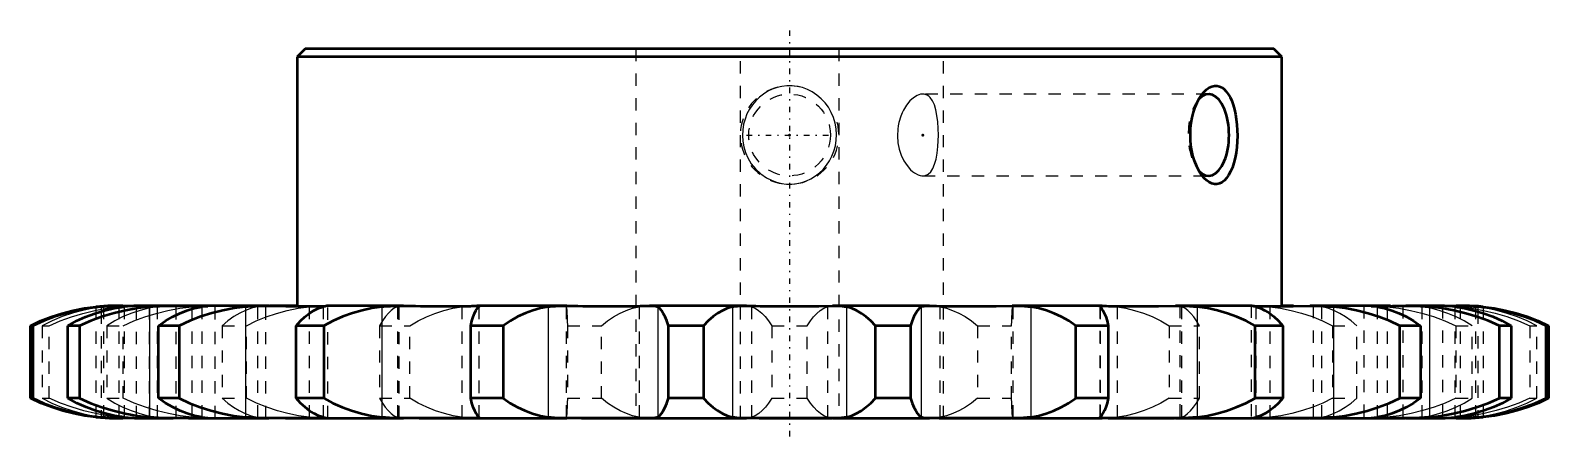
# Model space of a CAD drawing. Header units: millimetres. Extents: x -1 to 416, y -1 to 282.
# Drawn here: x 66.5 to 189.9, y -1.5 to 31.5 of the extents above; entities that cross this region are included whole.
import ezdxf

# ---------------------------------------------------------------- set-up
doc = ezdxf.new("R2010")
doc.units = ezdxf.units.MM
doc.linetypes.add('Center', pattern=[1.5, 0.45, -0.5, 0.05, -0.5])
doc.linetypes.add('Dashed', pattern=[2, 1, -1])
for name, color, linetype, lineweight in [('2d ConnectionPoints', 7, 'Continuous', 50), ('AM_4', 3, 'Continuous', 25), ('AM_5', 3, 'Continuous', 25), ('center', 4, 'Center', 25), ('hidden', 3, 'Dashed', 25), ('vis', 1, 'Continuous', 50)]:
    doc.layers.add(name, color=color, linetype=linetype, lineweight=lineweight)

# ---------------------------------------------------------------- blocks, each defined once
blk = doc.blocks.new('1_C_SPB10B23_N_25_0_in_C_SPB10B23_N_25_900')
at = {"layer": 'AM_4'}
for p, q in [((72.26, 9.06), (72.26, 8.67)), ((76.2, 9.06), (76.2, 0.08)), ((83.99, 9.06), (83.99, 0.08)), ((95.07, 9.06), (95.07, 0.08)), ((108.6, 9.06), (108.6, 0.08)), ((117.5, 9.06), (117.5, 0.08)), ((123.58, 9.06), (123.58, 0.08)), ((132.83, 9.06), (132.83, 0.08)), ((138.91, 9.06), (138.91, 0.08)), ((147.81, 9.06), (147.81, 0.08)), ((161.34, 9.06), (161.34, 0.08)), ((172.42, 9.06), (172.42, 0.08)), ((180.21, 9.06), (180.21, 0.08)), ((184.15, 9.06), (184.15, 8.67)), ((72.26, 0.47), (72.26, 0.08)), ((184.15, 0.47), (184.15, 0.08))]:
    blk.add_line(p, q, dxfattribs=at)
at = {"layer": 'AM_5', "linetype": 'Dashed'}
blk.add_arc((128.21, 23.02), 4, 75, 15, dxfattribs=at)
at = {"layer": 'center'}
for p, q in [((128.21, 31.52), (128.21, -1.49)), ((124.72, 23.02), (131.69, 23.02))]:
    blk.add_line(p, q, dxfattribs=at)
at = {"layer": 'hidden'}
for p, q in [((115.71, 30.02), (115.71, 0.02)), ((124.21, 0.02), (124.21, 30.02)), ((132.21, 30.02), (132.21, 0.02)), ((140.71, 0.02), (140.71, 30.02)), ((162.26, 26.35), (139.03, 26.35)), ((161.65, 26.24), (161.3, 25.74)), ((161.3, 20.31), (161.65, 19.81)), ((139.03, 19.7), (162.26, 19.7)), ((71.84, 9.06), (71.84, 0.08)), ((72.26, 8.67), (72.26, 0.47)), ((72.47, 9.06), (72.47, 0.08)), ((73.48, 9.15), (73.21, 9.15)), ((73.75, 9.15), (73.49, 9.15)), ((73.72, 9.06), (73.72, 0.08)), ((73.97, 9.15), (74.06, 9.15)), ((75.42, 9.15), (74.02, 9.15)), ((74.14, 9.06), (74.14, 0.08)), ((79.35, 9.12), (74.36, 9.12)), ((74.79, 9.13), (74.57, 9.12)), ((75.24, 9.15), (74.79, 9.13)), ((74.89, 9.13), (75.05, 9.12)), ((75.13, 0.02), (75.13, 9.12)), ((75.59, 9.15), (75.24, 9.15)), ((76.21, 0.02), (76.21, 9.12)), ((76.82, 9.06), (76.82, 0.08)), ((78.36, 0.02), (78.36, 9.12)), ((79.64, 9.06), (79.64, 0.08)), ((80.45, 9.06), (80.45, 0.08)), ((87.27, 9.12), (80.93, 9.12)), ((81.57, 9.15), (81.21, 9.15)), ((81.53, 0.02), (81.53, 9.12)), ((84.97, 9.06), (84.97, 0.08)), ((85.66, 0.01), (85.66, 9.14)), ((90.52, 9.15), (88.21, 9.15)), ((89.17, 9.06), (89.17, 0.08)), ((90.3, 9.06), (90.3, 0.08)), ((98.23, 9.12), (90.56, 9.12)), ((91.04, 9.15), (90.67, 9.15)), ((90.68, 0), (90.68, 9.15)), ((96.34, 9.06), (96.34, 0.08)), ((96.5, 0.01), (96.5, 9.14)), ((102.81, 9.15), (96.91, 9.15)), ((101.59, 9.06), (101.59, 0.08)), ((102.46, 9.13), (102.27, 9.12)), ((111.41, 9.12), (102.28, 9.12)), ((102.96, 9.06), (102.96, 0.08)), ((103, 0.04), (103, 9.11)), ((110.06, 9.06), (110.06, 0.08)), ((116.84, 9.15), (110.16, 9.15)), ((125.83, 9.12), (115.97, 9.12)), ((115.98, 9.06), (115.98, 0.08)), ((117.31, 9.15), (117.01, 9.15)), ((124.45, 9.15), (124.23, 9.15)), ((131.7, 9.15), (124.76, 9.15)), ((125.13, 9.06), (125.13, 0.08)), ((140.44, 9.12), (130.58, 9.12)), ((131.28, 9.06), (131.28, 0.08)), ((132.18, 9.15), (131.95, 9.15)), ((139.4, 9.15), (139.1, 9.15)), ((146.31, 9.15), (139.57, 9.15)), ((140.43, 9.06), (140.43, 0.08)), ((154.13, 9.12), (145, 9.12)), ((146.35, 9.06), (146.35, 0.08)), ((153.41, 9.11), (153.41, 0.04)), ((153.45, 9.06), (153.45, 0.08)), ((159.56, 9.15), (153.62, 9.15)), ((154.15, 9.12), (154.06, 9.13)), ((154.82, 9.06), (154.82, 0.08)), ((165.85, 9.12), (158.18, 9.12)), ((159.91, 9.14), (159.91, 0.01)), ((160.07, 9.06), (160.07, 0.08)), ((165.74, 9.15), (165.37, 9.15)), ((168.21, 9.15), (165.73, 9.15)), ((165.73, 9.15), (165.73, 0)), ((166.11, 9.06), (166.11, 0.08)), ((167.24, 9.06), (167.24, 0.08)), ((175.48, 9.12), (169.14, 9.12)), ((170.51, 9.15), (169.17, 9.15)), ((170.75, 9.14), (170.75, 0.01)), ((171.44, 9.06), (171.44, 0.08)), ((175.2, 9.15), (174.84, 9.15)), ((174.88, 9.12), (174.88, 0.02)), ((175.96, 9.06), (175.96, 0.08)), ((176.77, 9.06), (176.77, 0.08)), ((178.3, 9.15), (177.04, 9.15)), ((182.06, 9.12), (177.06, 9.12)), ((178.05, 9.12), (178.05, 0.02)), ((179.59, 9.06), (179.59, 0.08)), ((180.2, 9.12), (180.2, 0.02)), ((181.16, 9.15), (180.82, 9.15)), ((181.61, 9.13), (181.16, 9.15)), ((181.28, 9.12), (181.28, 0.02)), ((181.36, 9.12), (181.52, 9.13)), ((182.39, 9.15), (181.44, 9.15)), ((181.85, 9.12), (181.61, 9.13)), ((182.27, 9.06), (182.27, 0.08)), ((182.91, 9.15), (182.66, 9.15)), ((182.69, 9.06), (182.69, 0.08)), ((183.2, 9.15), (182.92, 9.15)), ((183.94, 9.06), (183.94, 0.08)), ((184.15, 8.67), (184.15, 0.47)), ((184.57, 9.06), (184.57, 0.08)), ((67.47, 7.52), (67.47, 1.62)), ((67.47, 7.52), (68.05, 7.52)), ((68.05, 1.62), (68.05, 7.52)), ((72.73, 7.52), (72.73, 1.62)), ((72.73, 7.52), (74.05, 7.52)), ((74.05, 1.62), (74.05, 7.52)), ((82.11, 7.52), (82.11, 1.62)), ((82.11, 7.52), (84.07, 7.52)), ((84.07, 1.62), (84.07, 7.52)), ((94.9, 7.52), (94.9, 1.62)), ((94.9, 7.52), (97.35, 7.52)), ((97.35, 1.62), (97.35, 7.52)), ((110.17, 7.52), (110.17, 1.62)), ((110.17, 7.52), (112.93, 7.52)), ((112.93, 1.62), (112.93, 7.52)), ((126.77, 7.52), (126.77, 1.62)), ((126.77, 7.52), (129.64, 7.52)), ((129.64, 1.62), (129.64, 7.52)), ((143.48, 7.52), (143.48, 1.62)), ((143.48, 7.52), (146.24, 7.52)), ((146.24, 1.62), (146.24, 7.52)), ((159.06, 7.52), (159.06, 1.62)), ((159.06, 7.52), (161.51, 7.52)), ((161.51, 1.62), (161.51, 7.52)), ((172.34, 7.52), (172.34, 1.62)), ((172.34, 7.52), (174.3, 7.52)), ((174.3, 1.62), (174.3, 7.52)), ((182.36, 7.52), (182.36, 1.62)), ((182.36, 7.52), (183.68, 7.52)), ((183.68, 1.62), (183.68, 7.52)), ((188.36, 7.52), (188.36, 1.62)), ((188.36, 7.52), (188.94, 7.52)), ((188.94, 1.62), (188.94, 7.52)), ((67.47, 1.62), (68.05, 1.62)), ((72.73, 1.62), (74.05, 1.62)), ((82.11, 1.62), (84.07, 1.62)), ((94.9, 1.62), (97.35, 1.62)), ((110.17, 1.62), (112.93, 1.62)), ((126.77, 1.62), (129.64, 1.62)), ((143.48, 1.62), (146.24, 1.62)), ((159.06, 1.62), (161.51, 1.62)), ((172.34, 1.62), (174.3, 1.62)), ((182.36, 1.62), (183.68, 1.62)), ((188.36, 1.62), (188.94, 1.62)), ((73.21, 0), (73.49, 0)), ((79.35, 0.02), (74.36, 0.02)), ((74.56, 0.02), (74.8, 0.01)), ((74.8, 0.01), (75.25, 0)), ((75.05, 0.02), (74.89, 0.02)), ((75.25, 0), (75.59, 0)), ((87.27, 0.02), (80.93, 0.02)), ((81.21, 0), (81.57, 0)), ((98.23, 0.02), (90.56, 0.02)), ((90.67, 0), (91.04, 0)), ((102.26, 0.02), (102.35, 0.02)), ((111.41, 0.02), (102.28, 0.02)), ((125.83, 0.02), (115.97, 0.02)), ((117.01, 0), (117.31, 0)), ((124.23, 0), (124.46, 0)), ((140.44, 0.02), (130.58, 0.02)), ((131.96, 0), (132.18, 0)), ((139.1, 0), (139.4, 0)), ((154.13, 0.02), (145, 0.02)), ((153.95, 0.01), (154.14, 0.02)), ((165.85, 0.02), (158.18, 0.02)), ((165.37, 0), (165.74, 0)), ((175.48, 0.02), (169.14, 0.02)), ((174.84, 0), (175.2, 0)), ((182.06, 0.02), (177.06, 0.02)), ((180.82, 0), (181.17, 0)), ((181.17, 0), (181.62, 0.01)), ((181.52, 0.02), (181.36, 0.02)), ((181.62, 0.01), (181.84, 0.02)), ((182.44, 0), (182.35, 0)), ((182.66, 0), (182.92, 0)), ((182.93, 0), (183.2, 0)), ((74.02, 0), (74.97, 0)), ((78.11, 0), (79.37, 0)), ((85.9, 0), (87.24, 0)), ((96.85, 0), (98.12, 0)), ((110.1, 0), (111.31, 0)), ((124.71, 0), (125.75, 0)), ((139.57, 0), (140.37, 0)), ((153.6, 0), (154.09, 0)), ((180.99, 0), (182.39, 0))]:
    blk.add_line(p, q, dxfattribs=at)
for points in [[(125.45, 20.26), (125.87, 19.86), (126.34, 19.53), (126.73, 19.34), (127.14, 19.18), (127.56, 19.08), (127.97, 19.03), (128.39, 19.03), (128.8, 19.07), (129.2, 19.16), (129.59, 19.3), (129.95, 19.47), (130.31, 19.69), (130.63, 19.94), (130.93, 20.23), (131.21, 20.56), (131.45, 20.92), (131.65, 21.3), (131.81, 21.72), (131.93, 22.15), (132, 22.6), (132.02, 23.06), (131.99, 23.52), (131.91, 23.98), (131.78, 24.43), (131.6, 24.86), (131.37, 25.27), (131.09, 25.64), (130.78, 25.97), (130.43, 26.27), (130.06, 26.52), (129.67, 26.72), (129.25, 26.87), (128.84, 26.97), (128.42, 27.02), (128, 27.02), (127.59, 26.97), (127.2, 26.88), (126.81, 26.75), (126.44, 26.57), (126.09, 26.35), (125.77, 26.1), (125.46, 25.81), (125.19, 25.48), (124.96, 25.12), (124.75, 24.73), (124.59, 24.31), (124.48, 23.89), (124.41, 23.43), (124.39, 22.97), (124.42, 22.51), (124.5, 22.05), (124.64, 21.6), (124.82, 21.17), (125.1, 20.69), (125.45, 20.26)], [(139.03, 26.35), (139.01, 26.35), (138.86, 26.33), (138.58, 26.24), (138.28, 26.05), (137.99, 25.79), (137.71, 25.45), (137.46, 25.04), (137.35, 24.81), (137.25, 24.56), (137.1, 24.05), (137.04, 23.77), (137, 23.49), (136.98, 22.94), (137.02, 22.39), (137.13, 21.88), (137.29, 21.38), (137.5, 20.93), (137.76, 20.53), (138.05, 20.2), (138.2, 20.06), (138.35, 19.94), (138.66, 19.78), (138.81, 19.73), (138.96, 19.7), (139.03, 19.7)], [(140.3, 23.02), (140.29, 23.56), (140.25, 24.1), (140.19, 24.6), (140.1, 25.06), (139.98, 25.46), (139.82, 25.81), (139.63, 26.07), (139.52, 26.18), (139.4, 26.26), (139.15, 26.34), (139.03, 26.35)], [(139.03, 19.7), (139.22, 19.72), (139.47, 19.83), (139.68, 20.03), (139.86, 20.3), (140, 20.65), (140.12, 21.07), (140.21, 21.55), (140.24, 21.81), (140.27, 22.09), (140.29, 22.54), (140.3, 23.02)], [(72.47, 9.06), (71.62, 8.94), (70.78, 8.77), (69.95, 8.55), (69.11, 8.26), (68.28, 7.92), (67.47, 7.52)], [(68.05, 7.52), (68.94, 7.91), (69.86, 8.24), (70.78, 8.52), (71.75, 8.76), (72.73, 8.94), (73.72, 9.06)], [(76.82, 9.06), (76.12, 8.94), (75.44, 8.77), (74.76, 8.55), (74.07, 8.26), (73.39, 7.92), (72.73, 7.52)], [(74.57, 9.12), (74.43, 9.12), (74.08, 9.09), (73.72, 9.06)], [(74.37, 9.12), (74.26, 9.13), (74.01, 9.14), (73.75, 9.15)], [(74.05, 7.52), (74.93, 7.91), (75.83, 8.24), (76.74, 8.52), (77.7, 8.76), (78.67, 8.94), (79.64, 9.06)], [(74.06, 9.15), (74.29, 9.14), (74.51, 9.13), (74.69, 9.12)], [(76.02, 9.12), (75.96, 9.13), (75.81, 9.14), (75.63, 9.15), (75.46, 9.15)], [(76.72, 9.12), (76.57, 9.13), (76.24, 9.14), (75.89, 9.15), (75.59, 9.15)], [(76.82, 9.06), (77.1, 9.1), (77.36, 9.12), (77.38, 9.12)], [(77.38, 9.12), (77.6, 9.14), (77.76, 9.15)], [(77.76, 9.15), (77.81, 9.15), (77.93, 9.15)], [(80.5, 9.12), (80.36, 9.12), (80, 9.09), (79.64, 9.06)], [(81.21, 9.15), (81.06, 9.14), (80.71, 9.13), (80.5, 9.12)], [(81.53, 9.12), (81.52, 9.13), (81.49, 9.14), (81.42, 9.15), (81.33, 9.15)], [(84.97, 9.06), (84.49, 8.94), (84.01, 8.77), (83.53, 8.55), (83.05, 8.26), (82.57, 7.92), (82.11, 7.52)], [(84.07, 7.52), (84.87, 7.91), (85.69, 8.24), (86.52, 8.52), (87.39, 8.76), (88.28, 8.94), (89.17, 9.06)], [(84.97, 9.06), (85.17, 9.1), (85.33, 9.12), (85.34, 9.12)], [(85.34, 9.12), (85.46, 9.14), (85.54, 9.15)], [(85.54, 9.15), (85.56, 9.15), (85.61, 9.15)], [(89.97, 9.12), (89.83, 9.12), (89.49, 9.09), (89.17, 9.06)], [(90.67, 9.15), (90.51, 9.14), (90.17, 9.13), (89.97, 9.12)], [(96.34, 9.06), (96.09, 8.94), (95.85, 8.77), (95.61, 8.55), (95.37, 8.26), (95.14, 7.92), (94.9, 7.52)], [(96.34, 9.06), (96.42, 9.1), (96.48, 9.12)], [(96.48, 9.12), (96.48, 9.12), (96.5, 9.14), (96.5, 9.14)], [(97.35, 7.52), (98.02, 7.91), (98.7, 8.24), (99.39, 8.52), (100.11, 8.76), (100.85, 8.94), (101.59, 9.06)], [(102.27, 9.12), (102.15, 9.12), (101.86, 9.09), (101.59, 9.06)], [(103.24, 9.15), (103.16, 9.15), (102.76, 9.14), (102.46, 9.13)], [(109.79, 9.15), (109.76, 9.15), (109.66, 9.15)], [(109.97, 9.12), (109.89, 9.14), (109.79, 9.15)], [(110.06, 9.06), (110.04, 9.1), (109.98, 9.12), (109.97, 9.12)], [(110.06, 9.06), (110.08, 8.94), (110.1, 8.77), (110.12, 8.55), (110.13, 8.26), (110.15, 7.92), (110.17, 7.52)], [(112.93, 7.52), (113.41, 7.91), (113.9, 8.24), (114.4, 8.52), (114.92, 8.76), (115.45, 8.94), (115.98, 9.06)], [(116.5, 9.12), (116.4, 9.12), (116.18, 9.09), (115.98, 9.06)], [(117.01, 9.15), (116.9, 9.14), (116.64, 9.13), (116.5, 9.12)], [(124.82, 9.12), (124.63, 9.14), (124.45, 9.15)], [(125.13, 9.06), (125, 9.1), (124.83, 9.12), (124.82, 9.12)], [(125.13, 9.06), (125.41, 8.94), (125.69, 8.77), (125.96, 8.55), (126.24, 8.26), (126.51, 7.92), (126.77, 7.52)], [(129.64, 7.52), (129.9, 7.91), (130.16, 8.24), (130.43, 8.52), (130.71, 8.76), (130.99, 8.94), (131.28, 9.06)], [(131.59, 9.12), (131.53, 9.12), (131.39, 9.09), (131.28, 9.06)], [(131.95, 9.15), (131.87, 9.14), (131.69, 9.13), (131.59, 9.12)], [(139.92, 9.12), (139.64, 9.14), (139.4, 9.15)], [(140.43, 9.06), (140.2, 9.1), (139.94, 9.12), (139.92, 9.12)], [(140.43, 9.06), (140.95, 8.94), (141.46, 8.77), (141.97, 8.55), (142.48, 8.26), (142.99, 7.92), (143.48, 7.52)], [(146.24, 7.52), (146.26, 7.91), (146.28, 8.24), (146.29, 8.52), (146.31, 8.76), (146.33, 8.94), (146.35, 9.06)], [(146.44, 9.12), (146.41, 9.12), (146.37, 9.09), (146.35, 9.06)], [(146.62, 9.15), (146.57, 9.14), (146.48, 9.13), (146.44, 9.12)], [(146.75, 9.15), (146.72, 9.15), (146.62, 9.15)], [(154.06, 9.13), (153.8, 9.14), (153.42, 9.15), (153.17, 9.15)], [(154.82, 9.06), (154.51, 9.1), (154.17, 9.12), (154.15, 9.12)], [(154.82, 9.06), (155.54, 8.94), (156.25, 8.77), (156.96, 8.55), (157.67, 8.26), (158.37, 7.92), (159.06, 7.52)], [(159.91, 9.14), (159.92, 9.13), (159.93, 9.13)], [(159.93, 9.13), (159.94, 9.12), (160, 9.09), (160.07, 9.06)], [(161.51, 7.52), (161.28, 7.91), (161.05, 8.24), (160.82, 8.52), (160.57, 8.76), (160.32, 8.94), (160.07, 9.06)], [(166.45, 9.12), (166.07, 9.14), (165.74, 9.15)], [(167.24, 9.06), (166.87, 9.1), (166.48, 9.12), (166.45, 9.12)], [(167.24, 9.06), (168.11, 8.94), (168.97, 8.77), (169.81, 8.55), (170.67, 8.26), (171.52, 7.92), (172.34, 7.52)], [(170.8, 9.15), (170.81, 9.15), (170.87, 9.15)], [(170.87, 9.15), (170.9, 9.14), (171, 9.13), (171.07, 9.12)], [(171.07, 9.12), (171.12, 9.12), (171.27, 9.09), (171.44, 9.06)], [(174.3, 7.52), (173.85, 7.91), (173.39, 8.24), (172.92, 8.52), (172.43, 8.76), (171.94, 8.94), (171.44, 9.06)], [(175.08, 9.15), (175.04, 9.15), (174.96, 9.14), (174.9, 9.13), (174.88, 9.12)], [(175.92, 9.12), (175.52, 9.14), (175.2, 9.15)], [(176.77, 9.06), (176.36, 9.1), (175.95, 9.12), (175.92, 9.12)], [(176.77, 9.06), (177.71, 8.94), (178.66, 8.77), (179.59, 8.55), (180.53, 8.26), (181.45, 7.92), (182.36, 7.52)], [(178.48, 9.15), (178.52, 9.15), (178.65, 9.15)], [(178.65, 9.15), (178.72, 9.14), (178.91, 9.13), (179.03, 9.12)], [(179.03, 9.12), (179.11, 9.12), (179.34, 9.09), (179.59, 9.06)], [(183.68, 7.52), (183.04, 7.91), (182.38, 8.24), (181.71, 8.52), (181.01, 8.76), (180.31, 8.94), (179.59, 9.06)], [(180.82, 9.15), (180.71, 9.15), (180.35, 9.14), (180.01, 9.13), (179.69, 9.12)], [(180.95, 9.15), (180.89, 9.15), (180.69, 9.14), (180.53, 9.13), (180.39, 9.12)], [(181.72, 9.12), (181.8, 9.13), (182, 9.14), (182.23, 9.15), (182.45, 9.15)], [(182.69, 9.06), (182.28, 9.1), (181.88, 9.12), (181.85, 9.12)], [(182.66, 9.15), (182.54, 9.14), (182.28, 9.13), (182.04, 9.12)], [(182.69, 9.06), (183.65, 8.94), (184.6, 8.77), (185.55, 8.55), (186.5, 8.26), (187.44, 7.92), (188.36, 7.52)], [(188.94, 7.52), (188.15, 7.91), (187.35, 8.24), (186.53, 8.52), (185.68, 8.76), (184.81, 8.94), (183.94, 9.06)], [(67.47, 1.62), (68.26, 1.24), (69.06, 0.91), (69.88, 0.62), (70.73, 0.39), (71.6, 0.21), (72.47, 0.08)], [(73.72, 0.08), (72.76, 0.2), (71.81, 0.38), (70.86, 0.6), (69.91, 0.89), (68.97, 1.23), (68.05, 1.62)], [(72.73, 1.62), (73.37, 1.24), (74.03, 0.91), (74.7, 0.62), (75.4, 0.39), (76.1, 0.21), (76.82, 0.08)], [(79.64, 0.08), (78.7, 0.2), (77.75, 0.38), (76.82, 0.6), (75.88, 0.89), (74.96, 1.23), (74.05, 1.62)], [(82.11, 1.62), (82.56, 1.24), (83.02, 0.91), (83.49, 0.62), (83.98, 0.39), (84.47, 0.21), (84.97, 0.08)], [(89.17, 0.08), (88.3, 0.2), (87.44, 0.38), (86.6, 0.6), (85.74, 0.89), (84.89, 1.23), (84.07, 1.62)], [(94.9, 1.62), (95.13, 1.24), (95.36, 0.91), (95.59, 0.62), (95.84, 0.39), (96.09, 0.21), (96.34, 0.08)], [(101.59, 0.08), (100.87, 0.2), (100.16, 0.38), (99.45, 0.6), (98.74, 0.89), (98.04, 1.23), (97.35, 1.62)], [(110.17, 1.62), (110.15, 1.24), (110.13, 0.91), (110.12, 0.62), (110.1, 0.39), (110.08, 0.21), (110.06, 0.08)], [(115.98, 0.08), (115.46, 0.2), (114.95, 0.38), (114.44, 0.6), (113.93, 0.89), (113.42, 1.23), (112.93, 1.62)], [(126.77, 1.62), (126.51, 1.24), (126.25, 0.91), (125.98, 0.62), (125.7, 0.39), (125.42, 0.21), (125.13, 0.08)], [(131.28, 0.08), (131, 0.2), (130.72, 0.38), (130.45, 0.6), (130.17, 0.89), (129.9, 1.23), (129.64, 1.62)], [(143.48, 1.62), (143, 1.24), (142.51, 0.91), (142.01, 0.62), (141.49, 0.39), (140.96, 0.21), (140.43, 0.08)], [(146.35, 0.08), (146.33, 0.2), (146.31, 0.38), (146.29, 0.6), (146.28, 0.89), (146.26, 1.23), (146.24, 1.62)], [(159.06, 1.62), (158.39, 1.24), (157.71, 0.91), (157.02, 0.62), (156.3, 0.39), (155.56, 0.21), (154.82, 0.08)], [(160.07, 0.08), (160.32, 0.2), (160.56, 0.38), (160.8, 0.6), (161.04, 0.89), (161.27, 1.23), (161.51, 1.62)], [(172.34, 1.62), (171.54, 1.24), (170.72, 0.91), (169.89, 0.62), (169.02, 0.39), (168.13, 0.21), (167.24, 0.08)], [(171.44, 0.08), (171.92, 0.2), (172.4, 0.38), (172.88, 0.6), (173.36, 0.89), (173.84, 1.23), (174.3, 1.62)], [(182.36, 1.62), (181.48, 1.24), (180.58, 0.91), (179.67, 0.62), (178.71, 0.39), (177.74, 0.21), (176.77, 0.08)], [(179.59, 0.08), (180.29, 0.2), (180.97, 0.38), (181.65, 0.6), (182.34, 0.89), (183.02, 1.23), (183.68, 1.62)], [(188.36, 1.62), (187.47, 1.24), (186.55, 0.91), (185.63, 0.62), (184.66, 0.39), (183.68, 0.21), (182.69, 0.08)], [(183.94, 0.08), (184.79, 0.2), (185.63, 0.38), (186.46, 0.6), (187.3, 0.89), (188.13, 1.23), (188.94, 1.62)], [(73.72, 0.08), (74.13, 0.05), (74.53, 0.03), (74.56, 0.02)], [(74.69, 0.02), (74.61, 0.02), (74.41, 0.01), (74.18, 0), (73.96, 0)], [(75.46, 0), (75.52, 0), (75.72, 0), (75.88, 0.01), (76.02, 0.02)], [(75.59, 0), (75.7, 0), (76.06, 0), (76.4, 0.01), (76.72, 0.02)], [(77.38, 0.02), (77.3, 0.03), (77.07, 0.05), (76.82, 0.08)], [(77.76, 0), (77.69, 0), (77.5, 0.01), (77.38, 0.02)], [(77.93, 0), (77.89, 0), (77.76, 0)], [(79.64, 0.08), (80.05, 0.05), (80.46, 0.03), (80.49, 0.02)], [(80.49, 0.02), (80.89, 0.01), (81.21, 0)], [(81.33, 0), (81.37, 0), (81.45, 0), (81.51, 0.01), (81.53, 0.02)], [(85.34, 0.02), (85.29, 0.03), (85.14, 0.05), (84.97, 0.08)], [(85.54, 0), (85.51, 0), (85.41, 0.01), (85.34, 0.02)], [(85.61, 0), (85.6, 0), (85.54, 0)], [(89.17, 0.08), (89.54, 0.05), (89.93, 0.03), (89.96, 0.02)], [(89.96, 0.02), (90.34, 0.01), (90.67, 0)], [(96.48, 0.02), (96.47, 0.03), (96.41, 0.05), (96.34, 0.08)], [(96.5, 0.01), (96.49, 0.01), (96.48, 0.02)], [(101.59, 0.08), (101.9, 0.05), (102.24, 0.03), (102.26, 0.02)], [(102.35, 0.02), (102.61, 0.01), (102.99, 0), (103.24, 0)], [(109.66, 0), (109.69, 0), (109.79, 0)], [(109.79, 0), (109.84, 0), (109.93, 0.01), (109.97, 0.02)], [(109.97, 0.02), (110, 0.03), (110.04, 0.05), (110.06, 0.08)], [(115.98, 0.08), (116.21, 0.05), (116.47, 0.03), (116.49, 0.02)], [(116.49, 0.02), (116.77, 0.01), (117.01, 0)], [(124.46, 0), (124.54, 0), (124.72, 0.01), (124.82, 0.02)], [(124.82, 0.02), (124.88, 0.03), (125.02, 0.05), (125.13, 0.08)], [(131.28, 0.08), (131.41, 0.05), (131.58, 0.03), (131.59, 0.02)], [(131.59, 0.02), (131.78, 0.01), (131.96, 0)], [(139.4, 0), (139.51, 0), (139.77, 0.01), (139.91, 0.02)], [(139.91, 0.02), (140.01, 0.03), (140.23, 0.05), (140.43, 0.08)], [(146.35, 0.08), (146.37, 0.05), (146.43, 0.03), (146.44, 0.02)], [(146.44, 0.02), (146.52, 0.01), (146.62, 0)], [(146.62, 0), (146.65, 0), (146.75, 0)], [(153.17, 0), (153.25, 0), (153.65, 0), (153.95, 0.01)], [(154.14, 0.02), (154.26, 0.03), (154.55, 0.05), (154.82, 0.08)], [(159.93, 0.03), (159.93, 0.03), (159.91, 0.01), (159.91, 0.01)], [(160.07, 0.08), (159.99, 0.05), (159.93, 0.03)], [(165.74, 0), (165.9, 0), (166.24, 0.01), (166.44, 0.02)], [(166.44, 0.02), (166.58, 0.03), (166.92, 0.05), (167.24, 0.08)], [(170.87, 0), (170.85, 0), (170.8, 0)], [(171.07, 0.02), (170.95, 0.01), (170.87, 0)], [(171.44, 0.08), (171.24, 0.05), (171.08, 0.03), (171.07, 0.02)], [(174.88, 0.02), (174.89, 0.02), (174.92, 0.01), (174.99, 0), (175.08, 0)], [(175.2, 0), (175.35, 0), (175.7, 0.01), (175.91, 0.02)], [(175.91, 0.02), (176.05, 0.03), (176.41, 0.05), (176.77, 0.08)], [(178.65, 0), (178.6, 0), (178.48, 0)], [(179.03, 0.02), (178.81, 0.01), (178.65, 0)], [(179.59, 0.08), (179.31, 0.05), (179.05, 0.03), (179.03, 0.02)], [(179.69, 0.02), (179.84, 0.02), (180.17, 0.01), (180.52, 0), (180.82, 0)], [(180.39, 0.02), (180.45, 0.02), (180.6, 0.01), (180.78, 0), (180.95, 0)], [(182.35, 0), (182.12, 0), (181.9, 0.01), (181.72, 0.02)], [(181.84, 0.02), (181.98, 0.03), (182.33, 0.05), (182.69, 0.08)], [(182.04, 0.02), (182.15, 0.02), (182.4, 0.01), (182.66, 0)]]:
    blk.add_lwpolyline(points, dxfattribs=at)
blk.add_circle((128.21, 23.02), 3.32, dxfattribs=at)
for centre, start, end in [((73.48, -6.85), 86.8601, 90), ((182.93, -6.85), 90, 93.1399), ((73.48, 16), 270, 273.1399), ((182.93, 16), 266.8601, 270)]:
    blk.add_arc(centre, 16, start, end, dxfattribs=at)
blk.add_ellipse((162.26, 23.02), major_axis=(0, -3.32), ratio=0.5, start_param=3.634767, end_param=5.783437, dxfattribs=at)
at = {"layer": 'vis'}
for p, q in [((88.86, 30.02), (88.21, 29.37)), ((167.56, 30.02), (88.86, 30.02)), ((168.21, 29.37), (167.56, 30.02)), ((88.21, 29.37), (88.21, 9.12)), ((168.21, 29.37), (88.21, 29.37)), ((168.21, 9.12), (168.21, 29.37)), ((161.65, 19.81), (161.52, 20.02)), ((73.49, 9.15), (73.48, 9.15)), ((74.02, 9.15), (73.48, 9.15)), ((78.11, 9.15), (75.44, 9.15)), ((81.31, 9.15), (78.14, 9.15)), ((79.35, 9.12), (80.93, 9.12)), ((85.91, 9.15), (81.32, 9.15)), ((88.21, 9.15), (85.97, 9.15)), ((87.27, 9.12), (90.51, 9.12)), ((96.84, 9.15), (90.67, 9.15)), ((98.23, 9.12), (102.28, 9.12)), ((110.1, 9.15), (102.81, 9.15)), ((111.41, 9.12), (115.97, 9.12)), ((124.71, 9.15), (116.84, 9.15)), ((125.83, 9.12), (130.58, 9.12)), ((130.58, 9.12), (131.7, 9.15)), ((139.57, 9.15), (131.7, 9.15)), ((140.44, 9.12), (145, 9.12)), ((145, 9.12), (146.31, 9.15)), ((153.6, 9.15), (146.31, 9.15)), ((154.13, 9.12), (158.18, 9.12)), ((158.18, 9.12), (159.56, 9.15)), ((165.73, 9.15), (159.56, 9.15)), ((165.9, 9.12), (169.14, 9.12)), ((169.17, 9.15), (168.21, 9.15)), ((169.14, 9.12), (170.5, 9.15)), ((175.09, 9.15), (170.51, 9.15)), ((177.04, 9.15), (175.13, 9.15)), ((175.48, 9.12), (177.06, 9.12)), ((181.44, 9.15), (178.3, 9.15)), ((182.93, 9.15), (182.39, 9.15)), ((182.92, 9.15), (182.91, 9.15)), ((66.52, 1.62), (66.52, 7.52)), ((66.71, 7.52), (66.52, 7.52)), ((66.71, 7.52), (66.71, 1.62)), ((69.56, 1.62), (69.56, 7.52)), ((70.52, 7.52), (69.56, 7.52)), ((70.52, 7.52), (70.52, 1.62)), ((76.94, 1.62), (76.94, 7.52)), ((78.6, 7.52), (76.94, 7.52)), ((78.6, 7.52), (78.6, 1.62)), ((90.36, 7.52), (88.13, 7.52)), ((88.13, 1.62), (88.13, 7.52)), ((90.36, 7.52), (90.36, 1.62)), ((104.93, 7.52), (102.3, 7.52)), ((102.3, 1.62), (102.3, 7.52)), ((104.93, 7.52), (104.93, 1.62)), ((118.38, 1.62), (118.38, 7.52)), ((121.22, 7.52), (118.38, 7.52)), ((121.22, 7.52), (121.22, 1.62)), ((138.03, 7.52), (135.19, 7.52)), ((135.19, 1.62), (135.19, 7.52)), ((138.03, 7.52), (138.03, 1.62)), ((154.11, 7.52), (151.48, 7.52)), ((151.48, 1.62), (151.48, 7.52)), ((154.11, 7.52), (154.11, 1.62)), ((166.05, 1.62), (166.05, 7.52)), ((168.28, 7.52), (166.05, 7.52)), ((168.28, 7.52), (168.28, 1.62)), ((177.81, 1.62), (177.81, 7.52)), ((179.47, 7.52), (177.81, 7.52)), ((179.47, 7.52), (179.47, 1.62)), ((185.89, 1.62), (185.89, 7.52)), ((186.85, 7.52), (185.89, 7.52)), ((186.85, 7.52), (186.85, 1.62)), ((189.7, 1.62), (189.7, 7.52)), ((189.89, 7.52), (189.7, 7.52)), ((189.89, 7.52), (189.89, 1.62)), ((66.71, 1.62), (66.52, 1.62)), ((70.52, 1.62), (69.56, 1.62)), ((78.6, 1.62), (76.94, 1.62)), ((90.36, 1.62), (88.13, 1.62)), ((104.93, 1.62), (102.3, 1.62)), ((121.22, 1.62), (118.38, 1.62)), ((138.03, 1.62), (135.19, 1.62)), ((154.11, 1.62), (151.48, 1.62)), ((168.28, 1.62), (166.05, 1.62)), ((179.47, 1.62), (177.81, 1.62)), ((186.85, 1.62), (185.89, 1.62)), ((189.89, 1.62), (189.7, 1.62)), ((80.93, 0.02), (79.35, 0.02)), ((87.27, 0.02), (85.91, 0)), ((90.51, 0.02), (87.27, 0.02)), ((98.23, 0.02), (96.85, 0)), ((102.28, 0.02), (98.23, 0.02)), ((111.41, 0.02), (110.1, 0)), ((115.97, 0.02), (111.41, 0.02)), ((125.83, 0.02), (124.71, 0)), ((130.58, 0.02), (125.83, 0.02)), ((145, 0.02), (140.44, 0.02)), ((158.18, 0.02), (154.13, 0.02)), ((169.14, 0.02), (165.9, 0.02)), ((177.06, 0.02), (175.48, 0.02)), ((182.92, 0), (182.93, 0)), ((73.48, 0), (74.02, 0)), ((74.97, 0), (78.11, 0)), ((79.37, 0), (81.28, 0)), ((81.32, 0), (85.9, 0)), ((87.24, 0), (96.85, 0)), ((98.12, 0), (102.79, 0)), ((102.81, 0), (110.1, 0)), ((111.31, 0), (124.71, 0)), ((125.75, 0), (131.65, 0)), ((131.7, 0), (139.57, 0)), ((140.37, 0), (146.25, 0)), ((146.31, 0), (153.6, 0)), ((154.09, 0), (159.5, 0)), ((159.57, 0), (165.74, 0)), ((165.89, 0), (170.44, 0)), ((170.5, 0), (175.09, 0)), ((175.1, 0), (178.27, 0)), ((178.31, 0), (180.97, 0)), ((182.39, 0), (182.93, 0))]:
    blk.add_line(p, q, dxfattribs=at)
for points in [[(161.52, 20.02), (161.3, 20.45), (161.11, 20.92), (160.99, 21.32), (160.9, 21.74), (160.83, 22.17), (160.79, 22.62), (160.78, 23.08), (160.8, 23.54), (160.85, 24), (160.93, 24.45), (161.03, 24.88), (161.16, 25.28), (161.32, 25.65), (161.5, 25.99), (161.65, 26.24)], [(161.65, 26.24), (161.69, 26.28), (161.89, 26.53), (162.1, 26.73), (162.32, 26.87), (162.53, 26.97), (162.75, 27.02), (162.95, 27.02), (163.16, 26.97), (163.35, 26.88), (163.53, 26.74), (163.7, 26.56), (163.86, 26.35), (164.01, 26.09), (164.14, 25.79), (164.26, 25.47), (164.36, 25.1), (164.45, 24.71), (164.51, 24.3), (164.56, 23.86), (164.59, 23.41), (164.6, 22.95), (164.58, 22.49), (164.55, 22.03), (164.49, 21.58), (164.41, 21.16), (164.31, 20.75), (164.19, 20.38), (164.05, 20.05), (163.89, 19.76), (163.72, 19.51), (163.54, 19.32), (163.34, 19.17), (163.14, 19.07), (162.94, 19.03), (162.73, 19.03), (162.52, 19.08), (162.31, 19.18), (162.11, 19.31), (161.92, 19.49), (161.71, 19.74), (161.65, 19.81)], [(66.52, 7.52), (67.35, 7.91), (68.21, 8.24), (69.08, 8.52), (69.99, 8.76), (70.91, 8.94), (71.84, 9.06)], [(72.26, 9.06), (71.32, 8.94), (70.39, 8.77), (69.46, 8.55), (68.53, 8.26), (67.61, 7.92), (66.71, 7.52)], [(69.56, 7.52), (70.28, 7.91), (71.01, 8.24), (71.76, 8.52), (72.55, 8.76), (73.34, 8.94), (74.14, 9.06)], [(76.2, 9.06), (75.24, 8.94), (74.28, 8.77), (73.33, 8.55), (72.38, 8.26), (71.43, 7.92), (70.52, 7.52)], [(73.21, 9.15), (73.09, 9.14), (72.8, 9.13), (72.49, 9.12), (72.17, 9.09), (71.84, 9.06)], [(72.26, 9.06), (72.66, 9.1), (73.05, 9.12), (73.43, 9.14), (73.8, 9.15), (74.04, 9.15)], [(74.04, 9.15), (74.14, 9.15), (74.46, 9.14), (74.77, 9.13), (74.89, 9.13)], [(75.46, 9.15), (75.41, 9.15), (75.16, 9.14), (74.93, 9.13), (74.69, 9.12), (74.42, 9.09), (74.14, 9.06)], [(76.2, 9.06), (76.61, 9.1), (77.02, 9.12), (77.44, 9.14), (77.85, 9.15), (78.11, 9.15)], [(76.94, 7.52), (77.49, 7.91), (78.06, 8.24), (78.63, 8.52), (79.23, 8.76), (79.84, 8.94), (80.45, 9.06)], [(78.11, 9.15), (78.24, 9.15), (78.62, 9.14), (78.99, 9.13), (79.35, 9.12)], [(83.99, 9.06), (83.08, 8.94), (82.17, 8.77), (81.27, 8.55), (80.36, 8.26), (79.47, 7.92), (78.6, 7.52)], [(81.33, 9.15), (81.31, 9.15), (81.16, 9.14), (81.02, 9.13), (80.85, 9.12), (80.66, 9.09), (80.45, 9.06)], [(83.99, 9.06), (84.39, 9.1), (84.79, 9.12), (85.21, 9.14), (85.64, 9.15), (85.92, 9.15)], [(85.92, 9.15), (86.05, 9.15), (86.45, 9.14), (86.87, 9.13), (87.27, 9.12)], [(88.13, 7.52), (88.47, 7.91), (88.82, 8.24), (89.18, 8.52), (89.55, 8.76), (89.92, 8.94), (90.3, 9.06)], [(90.68, 9.15), (90.68, 9.15), (90.65, 9.14), (90.6, 9.13), (90.53, 9.12), (90.43, 9.09), (90.3, 9.06)], [(95.07, 9.06), (94.27, 8.94), (93.48, 8.77), (92.69, 8.55), (91.9, 8.26), (91.12, 7.92), (90.36, 7.52)], [(95.07, 9.06), (95.42, 9.1), (95.78, 9.12), (96.18, 9.14), (96.58, 9.15), (96.85, 9.15)], [(96.85, 9.15), (96.98, 9.15), (97.39, 9.14), (97.81, 9.13), (98.23, 9.12)], [(102.28, 9.12), (102.38, 9.13), (102.56, 9.14), (102.72, 9.15), (102.82, 9.15)], [(102.3, 7.52), (102.4, 7.91), (102.51, 8.24), (102.62, 8.52), (102.73, 8.76), (102.85, 8.94), (102.96, 9.06)], [(102.82, 9.15), (102.84, 9.15), (102.93, 9.14), (102.98, 9.13), (103, 9.12), (103, 9.11)], [(103, 9.11), (102.99, 9.09), (102.96, 9.06)], [(108.6, 9.06), (107.98, 8.94), (107.36, 8.77), (106.75, 8.55), (106.13, 8.26), (105.52, 7.92), (104.93, 7.52)], [(108.6, 9.06), (108.88, 9.1), (109.18, 9.12), (109.51, 9.14), (109.87, 9.15), (110.1, 9.15)], [(110.1, 9.15), (110.23, 9.15), (110.6, 9.14), (111, 9.13), (111.41, 9.12)], [(115.97, 9.12), (116.11, 9.13), (116.4, 9.14), (116.65, 9.15), (116.84, 9.15)], [(116.84, 9.15), (116.88, 9.15), (117.08, 9.14), (117.22, 9.13), (117.34, 9.12), (117.43, 9.09), (117.5, 9.06)], [(118.38, 7.52), (118.24, 7.91), (118.1, 8.24), (117.95, 8.52), (117.8, 8.76), (117.65, 8.94), (117.5, 9.06)], [(123.58, 9.06), (123.18, 8.94), (122.79, 8.77), (122.39, 8.55), (121.99, 8.26), (121.6, 7.92), (121.22, 7.52)], [(123.58, 9.06), (123.77, 9.1), (123.99, 9.12), (124.24, 9.14), (124.52, 9.15), (124.71, 9.15)], [(124.71, 9.15), (124.81, 9.15), (125.12, 9.14), (125.47, 9.13), (125.83, 9.12)], [(131.7, 9.15), (131.76, 9.15), (132.06, 9.14), (132.28, 9.13), (132.48, 9.12), (132.66, 9.09), (132.83, 9.06)], [(135.19, 7.52), (134.82, 7.91), (134.44, 8.24), (134.05, 8.52), (133.65, 8.76), (133.24, 8.94), (132.83, 9.06)], [(138.91, 9.06), (138.76, 8.94), (138.61, 8.77), (138.47, 8.55), (138.32, 8.26), (138.17, 7.92), (138.03, 7.52)], [(138.91, 9.06), (138.99, 9.1), (139.11, 9.12), (139.25, 9.14), (139.44, 9.15), (139.57, 9.15)], [(139.57, 9.15), (139.64, 9.15), (139.88, 9.14), (140.14, 9.13), (140.44, 9.12)], [(146.31, 9.15), (146.38, 9.15), (146.75, 9.14), (147.04, 9.13), (147.31, 9.12), (147.57, 9.09), (147.81, 9.06)], [(151.48, 7.52), (150.91, 7.91), (150.32, 8.24), (149.72, 8.52), (149.09, 8.76), (148.45, 8.94), (147.81, 9.06)], [(153.41, 9.11), (153.42, 9.12), (153.45, 9.14), (153.52, 9.15), (153.59, 9.15)], [(153.45, 9.06), (153.42, 9.1), (153.41, 9.11)], [(153.45, 9.06), (153.56, 8.94), (153.67, 8.77), (153.78, 8.55), (153.9, 8.26), (154.01, 7.92), (154.11, 7.52)], [(153.59, 9.15), (153.63, 9.15), (153.76, 9.14), (153.93, 9.13), (154.13, 9.12)], [(159.56, 9.15), (159.65, 9.15), (160.07, 9.14), (160.4, 9.13), (160.72, 9.12), (161.04, 9.09), (161.34, 9.06)], [(166.05, 7.52), (165.31, 7.91), (164.56, 8.24), (163.79, 8.52), (162.98, 8.76), (162.16, 8.94), (161.34, 9.06)], [(166.11, 9.06), (165.97, 9.1), (165.86, 9.12), (165.78, 9.14), (165.74, 9.15), (165.73, 9.15)], [(166.11, 9.06), (166.48, 8.94), (166.84, 8.77), (167.2, 8.55), (167.57, 8.26), (167.93, 7.92), (168.28, 7.52)], [(170.5, 9.15), (170.59, 9.15), (171.02, 9.14), (171.37, 9.13), (171.72, 9.12), (172.07, 9.09), (172.42, 9.06)], [(177.81, 7.52), (176.97, 7.91), (176.1, 8.24), (175.22, 8.52), (174.29, 8.76), (173.36, 8.94), (172.42, 9.06)], [(175.96, 9.06), (175.72, 9.1), (175.51, 9.12), (175.32, 9.14), (175.16, 9.15), (175.08, 9.15)], [(175.96, 9.06), (176.55, 8.94), (177.14, 8.77), (177.73, 8.55), (178.32, 8.26), (178.9, 7.92), (179.47, 7.52)], [(177.06, 9.12), (177.23, 9.13), (177.59, 9.14), (177.97, 9.15), (178.29, 9.15)], [(178.29, 9.15), (178.38, 9.15), (178.8, 9.14), (179.14, 9.13), (179.49, 9.12), (179.85, 9.09), (180.21, 9.06)], [(185.89, 7.52), (185, 7.91), (184.09, 8.24), (183.16, 8.52), (182.19, 8.76), (181.2, 8.94), (180.21, 9.06)], [(182.27, 9.06), (181.95, 9.1), (181.65, 9.12), (181.36, 9.14), (181.11, 9.15), (180.95, 9.15)], [(181.52, 9.13), (181.78, 9.14), (182.1, 9.15), (182.38, 9.15)], [(182.27, 9.06), (183.05, 8.94), (183.82, 8.77), (184.58, 8.55), (185.35, 8.26), (186.11, 7.92), (186.85, 7.52)], [(182.38, 9.15), (182.45, 9.15), (182.82, 9.14), (183.14, 9.13), (183.46, 9.12), (183.8, 9.09), (184.15, 9.06)], [(184.57, 9.06), (184.19, 9.1), (183.82, 9.12), (183.47, 9.14), (183.2, 9.15)], [(189.7, 7.52), (188.83, 7.91), (187.93, 8.24), (187.03, 8.52), (186.08, 8.76), (185.12, 8.94), (184.15, 9.06)], [(184.57, 9.06), (185.47, 8.94), (186.37, 8.77), (187.25, 8.55), (188.15, 8.26), (189.03, 7.92), (189.89, 7.52)], [(71.84, 0.08), (70.94, 0.2), (70.04, 0.38), (69.16, 0.6), (68.26, 0.89), (67.38, 1.23), (66.52, 1.62)], [(66.71, 1.62), (67.58, 1.24), (68.48, 0.91), (69.38, 0.62), (70.33, 0.39), (71.29, 0.21), (72.26, 0.08)], [(74.14, 0.08), (73.36, 0.2), (72.59, 0.38), (71.83, 0.6), (71.06, 0.89), (70.3, 1.23), (69.56, 1.62)], [(70.52, 1.62), (71.41, 1.24), (72.32, 0.91), (73.25, 0.62), (74.22, 0.39), (75.21, 0.21), (76.2, 0.08)], [(80.45, 0.08), (79.86, 0.2), (79.27, 0.38), (78.68, 0.6), (78.09, 0.89), (77.51, 1.23), (76.94, 1.62)], [(78.6, 1.62), (79.44, 1.24), (80.31, 0.91), (81.19, 0.62), (82.12, 0.39), (83.05, 0.21), (83.99, 0.08)], [(90.3, 0.08), (89.93, 0.2), (89.57, 0.38), (89.21, 0.6), (88.84, 0.89), (88.48, 1.23), (88.13, 1.62)], [(90.36, 1.62), (91.1, 1.24), (91.85, 0.91), (92.62, 0.62), (93.43, 0.39), (94.25, 0.21), (95.07, 0.08)], [(102.96, 0.08), (102.85, 0.2), (102.74, 0.38), (102.63, 0.6), (102.51, 0.89), (102.4, 1.23), (102.3, 1.62)], [(104.93, 1.62), (105.5, 1.24), (106.09, 0.91), (106.69, 0.62), (107.32, 0.39), (107.96, 0.21), (108.6, 0.08)], [(117.5, 0.08), (117.65, 0.2), (117.8, 0.38), (117.94, 0.6), (118.09, 0.89), (118.24, 1.23), (118.38, 1.62)], [(121.22, 1.62), (121.59, 1.24), (121.97, 0.91), (122.36, 0.62), (122.76, 0.39), (123.17, 0.21), (123.58, 0.08)], [(132.83, 0.08), (133.23, 0.2), (133.62, 0.38), (134.02, 0.6), (134.42, 0.89), (134.81, 1.23), (135.19, 1.62)], [(138.03, 1.62), (138.17, 1.24), (138.31, 0.91), (138.46, 0.62), (138.61, 0.39), (138.76, 0.21), (138.91, 0.08)], [(147.81, 0.08), (148.43, 0.2), (149.05, 0.38), (149.66, 0.6), (150.28, 0.89), (150.89, 1.23), (151.48, 1.62)], [(154.11, 1.62), (154.01, 1.24), (153.9, 0.91), (153.79, 0.62), (153.68, 0.39), (153.56, 0.21), (153.45, 0.08)], [(161.34, 0.08), (162.14, 0.2), (162.93, 0.38), (163.72, 0.6), (164.51, 0.89), (165.29, 1.23), (166.05, 1.62)], [(168.28, 1.62), (167.94, 1.24), (167.59, 0.91), (167.23, 0.62), (166.86, 0.39), (166.49, 0.21), (166.11, 0.08)], [(172.42, 0.08), (173.33, 0.2), (174.24, 0.38), (175.14, 0.6), (176.05, 0.89), (176.94, 1.23), (177.81, 1.62)], [(179.47, 1.62), (178.92, 1.24), (178.35, 0.91), (177.78, 0.62), (177.18, 0.39), (176.57, 0.21), (175.96, 0.08)], [(180.21, 0.08), (181.17, 0.2), (182.13, 0.38), (183.08, 0.6), (184.03, 0.89), (184.98, 1.23), (185.89, 1.62)], [(186.85, 1.62), (186.13, 1.24), (185.4, 0.91), (184.65, 0.62), (183.86, 0.39), (183.07, 0.21), (182.27, 0.08)], [(184.15, 0.08), (185.09, 0.2), (186.02, 0.38), (186.95, 0.6), (187.88, 0.89), (188.8, 1.23), (189.7, 1.62)], [(189.89, 1.62), (189.06, 1.24), (188.2, 0.91), (187.33, 0.62), (186.42, 0.39), (185.5, 0.21), (184.57, 0.08)], [(71.84, 0.08), (72.22, 0.05), (72.59, 0.03), (72.94, 0.01), (73.21, 0)], [(74.03, 0), (73.96, 0), (73.59, 0), (73.27, 0.01), (72.95, 0.03), (72.61, 0.05), (72.26, 0.08)], [(74.89, 0.02), (74.63, 0.01), (74.31, 0), (74.03, 0)], [(74.14, 0.08), (74.46, 0.05), (74.76, 0.03), (75.05, 0.01), (75.3, 0), (75.46, 0)], [(78.12, 0), (78.03, 0), (77.61, 0), (77.27, 0.01), (76.92, 0.03), (76.56, 0.05), (76.2, 0.08)], [(79.35, 0.02), (79.18, 0.02), (78.82, 0.01), (78.44, 0), (78.12, 0)], [(80.45, 0.08), (80.69, 0.05), (80.9, 0.03), (81.09, 0.01), (81.25, 0), (81.33, 0)], [(85.91, 0), (85.82, 0), (85.39, 0), (85.04, 0.01), (84.69, 0.03), (84.34, 0.05), (83.99, 0.08)], [(90.3, 0.08), (90.44, 0.05), (90.55, 0.03), (90.63, 0.01), (90.68, 0), (90.68, 0)], [(96.85, 0), (96.76, 0), (96.34, 0), (96.01, 0.01), (95.69, 0.03), (95.37, 0.05), (95.07, 0.08)], [(102.82, 0), (102.78, 0), (102.65, 0), (102.48, 0.01), (102.28, 0.02)], [(103, 0.04), (102.99, 0.03), (102.96, 0.01), (102.89, 0), (102.82, 0)], [(102.96, 0.08), (103, 0.05), (103, 0.04)], [(110.1, 0), (110.03, 0), (109.66, 0), (109.37, 0.01), (109.1, 0.03), (108.84, 0.05), (108.6, 0.08)], [(116.84, 0), (116.77, 0), (116.53, 0), (116.27, 0.01), (115.97, 0.02)], [(117.5, 0.08), (117.42, 0.05), (117.3, 0.03), (117.16, 0.01), (116.97, 0), (116.84, 0)], [(124.71, 0), (124.65, 0), (124.35, 0), (124.13, 0.01), (123.93, 0.03), (123.75, 0.05), (123.58, 0.08)], [(131.7, 0), (131.6, 0), (131.29, 0), (130.94, 0.01), (130.58, 0.02)], [(132.83, 0.08), (132.64, 0.05), (132.42, 0.03), (132.17, 0.01), (131.89, 0), (131.7, 0)], [(139.57, 0), (139.53, 0), (139.33, 0), (139.19, 0.01), (139.07, 0.03), (138.98, 0.05), (138.91, 0.08)], [(140.44, 0.02), (140.3, 0.02), (140.01, 0.01), (139.76, 0), (139.57, 0)], [(146.31, 0), (146.18, 0), (145.81, 0), (145.41, 0.01), (145, 0.02)], [(147.81, 0.08), (147.53, 0.05), (147.23, 0.03), (146.9, 0.01), (146.54, 0), (146.31, 0)], [(153.41, 0.04), (153.42, 0.05), (153.45, 0.08)], [(153.59, 0), (153.57, 0), (153.48, 0), (153.43, 0.01), (153.41, 0.03), (153.41, 0.04)], [(154.13, 0.02), (154.03, 0.02), (153.85, 0.01), (153.69, 0), (153.59, 0)], [(159.56, 0), (159.43, 0), (159.02, 0), (158.6, 0.01), (158.18, 0.02)], [(161.34, 0.08), (160.99, 0.05), (160.63, 0.03), (160.23, 0.01), (159.83, 0), (159.56, 0)], [(165.73, 0), (165.73, 0), (165.76, 0), (165.81, 0.01), (165.88, 0.03), (165.98, 0.05), (166.11, 0.08)], [(170.49, 0), (170.36, 0), (169.96, 0), (169.54, 0.01), (169.14, 0.02)], [(172.42, 0.08), (172.02, 0.05), (171.62, 0.03), (171.2, 0.01), (170.77, 0), (170.49, 0)], [(175.08, 0), (175.1, 0), (175.25, 0), (175.39, 0.01), (175.56, 0.03), (175.75, 0.05), (175.96, 0.08)], [(178.3, 0), (178.17, 0), (177.79, 0), (177.42, 0.01), (177.06, 0.02)], [(180.21, 0.08), (179.8, 0.05), (179.39, 0.03), (178.97, 0.01), (178.56, 0), (178.3, 0)], [(180.95, 0), (181, 0), (181.25, 0), (181.48, 0.01), (181.72, 0.03), (181.99, 0.05), (182.27, 0.08)], [(182.37, 0), (182.27, 0), (181.95, 0), (181.64, 0.01), (181.52, 0.02)], [(184.15, 0.08), (183.75, 0.05), (183.36, 0.03), (182.98, 0.01), (182.61, 0), (182.37, 0)], [(183.2, 0), (183.32, 0), (183.61, 0.01), (183.92, 0.03), (184.24, 0.05), (184.57, 0.08)]]:
    blk.add_lwpolyline(points, dxfattribs=at)
for centre, start, end in [((73.48, -6.85), 90, 90.9834), ((182.93, -6.85), 89.0223, 90), ((73.48, 16), 269.0223, 270), ((182.93, 16), 270, 270.9834)]:
    blk.add_arc(centre, 16, start, end, dxfattribs=at)
blk.add_ellipse((162.26, 23.02), major_axis=(0, -3.32), ratio=0.5, start_param=5.783437, end_param=9.917952, dxfattribs=at)

msp = doc.modelspace()

# ---------------------------------------------------------------- linework, layer by layer
at = {"layer": '2d ConnectionPoints'}
for p in [(128.21, 23.02), (139.03, 23.02)]:
    msp.add_point(p, dxfattribs=at)

# ---------------------------------------------------------------- block references
msp.add_blockref('1_C_SPB10B23_N_25_0_in_C_SPB10B23_N_25_900', (0, 0))

doc.saveas('drawing.dxf')
